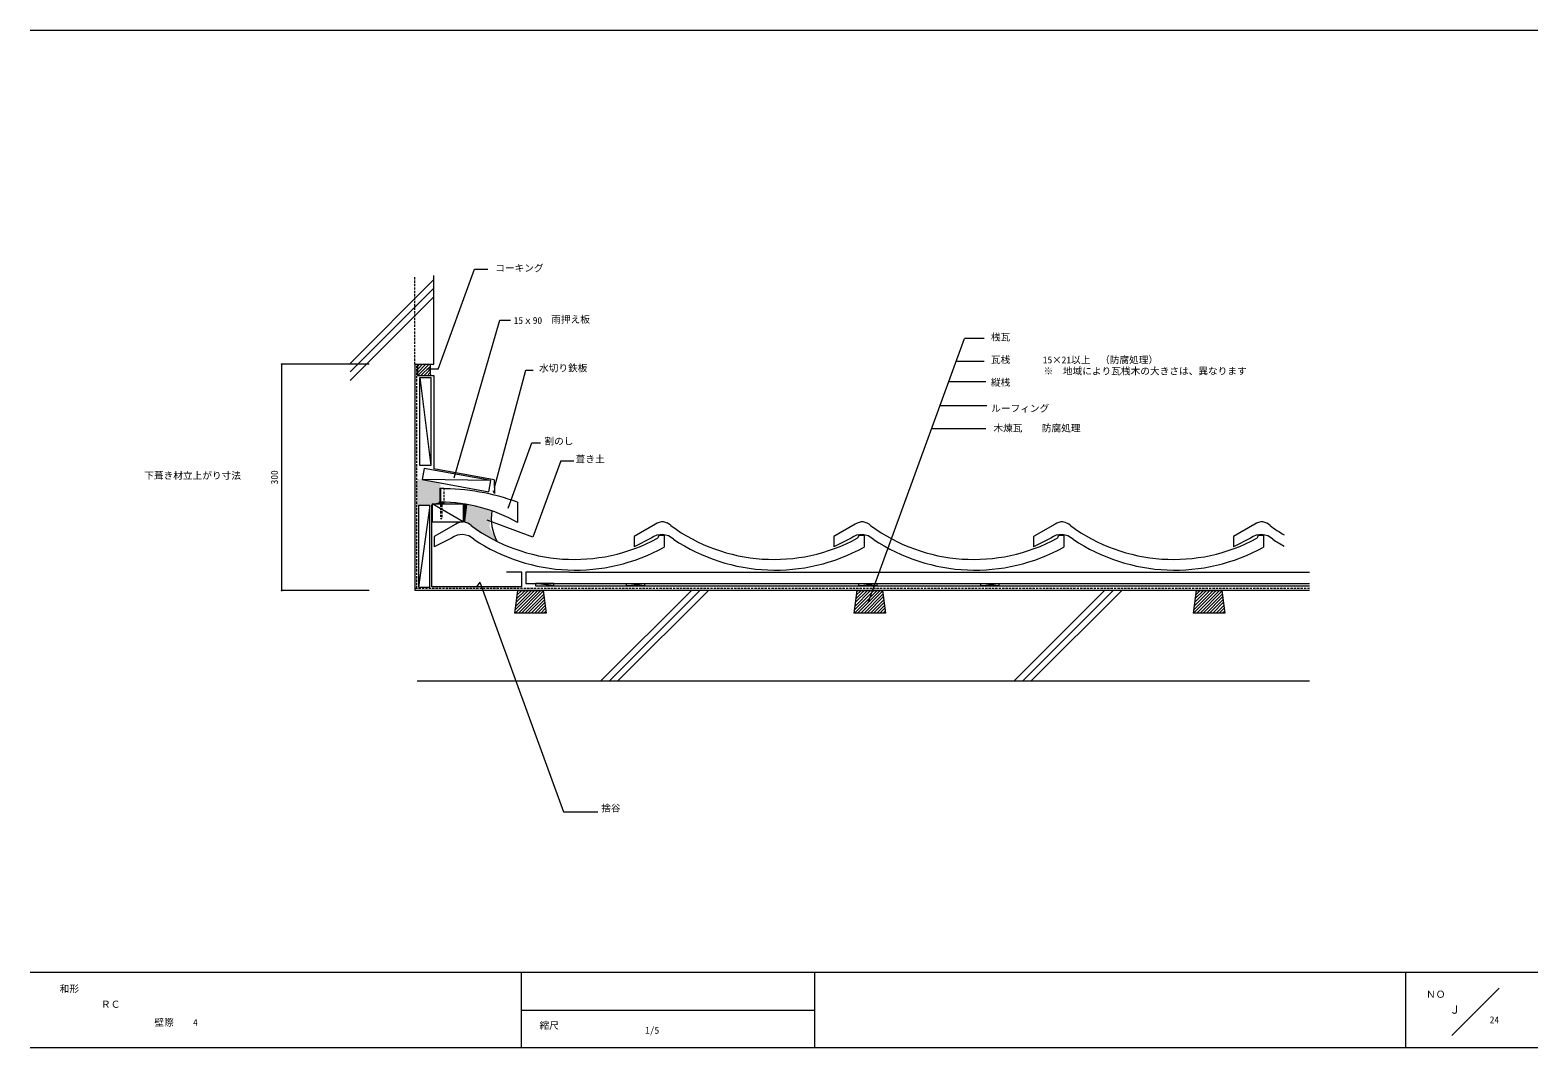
# Model space of a CAD drawing. Units: millimetres, scale not verified. Extents: x -203 to 197, y -138 to 132.
import ezdxf
from ezdxf.enums import TextEntityAlignment as Align

# ---------------------------------------------------------------- set-up
doc = ezdxf.new("R2010")
doc.units = ezdxf.units.MM
doc.header["$LTSCALE"] = 0.5
doc.header["$PDMODE"] = 32
doc.header["$PDSIZE"] = 0.25
doc.linetypes.add('DASHED1', pattern=[1.8, 1.2, -0.6])
for name, color, linetype, lineweight in [('0-0', 5, 'Continuous', 18), ('1-0', 3, 'Continuous', 18), ('1-1', 7, 'Continuous', 18), ('1-2', 7, 'Continuous', 18), ('1-3', 7, 'Continuous', 18), ('1-4', 8, 'Continuous', 18)]:
    doc.layers.add(name, color=color, linetype=linetype, lineweight=lineweight)
doc.layers.add('1-5_ADD_LINE', color=8, linetype='Continuous')
doc.styles.add('ＭＳ ゴシック', font='')
doc.styles.get('ＭＳ ゴシック').set_extended_font_data('MS Gothic')

msp = doc.modelspace()

# ---------------------------------------------------------------- linework, layer by layer
at = {"layer": '0-0'}
for p, q in [((-203.2432, 131.6351), (196.7568, 131.6351)), ((196.7568, -118.3649), (-203.2433, -118.3649)), ((-72.973, -118.3649), (-72.973, -138.3649)), ((4.8649, -118.3649), (4.8649, -138.3649)), ((161.7568, -138.3649), (161.7568, -118.3649)), ((186.4865, -122.5541), (173.9189, -135.1216)), ((-72.973, -128.3649), (4.8649, -128.3649)), ((196.7568, -138.3649), (-203.2432, -138.3649))]:
    msp.add_line(p, q, dxfattribs=at)
at = {"layer": '1-0', "color": 7}
msp.add_line((-99.2454, 12.4124), (-81.5399, 9.1694), dxfattribs=at)
at = {"layer": '1-0'}
for p, q in [((-73.9052, 6.4026), (-73.9052, 1.0026)), ((-90.3447, 0.552), (-96.0164, -2.6729)), ((-37.3448, 0.5521), (-43.0164, -2.6729)), ((68.6553, 0.552), (62.9837, -2.6729)), ((-96.0164, -2.6729), (-96.0164, -5.4729)), ((-91.4439, -3.1042), (-96.0164, -5.4729)), ((-43.0164, -2.6729), (-43.0164, -5.4729)), ((-38.4439, -3.1042), (-43.0164, -5.4729)), ((-36.4058, -2.3301), (-35.0163, -2.3301)), ((-35.0163, -2.3301), (-35.0163, -5.5114)), ((-35.0163, -2.3301), (-35.0163, -5.5114)), ((14.5561, -3.1042), (9.9837, -5.4729)), ((16.5942, -2.3301), (17.9837, -2.3301)), ((17.9837, -2.3301), (17.9837, -5.5114)), ((17.9837, -2.3301), (17.9837, -5.5114)), ((17.9837, -2.3301), (17.9837, -5.5114)), ((62.9837, -2.6729), (62.9837, -5.4729)), ((67.5561, -3.1042), (62.9837, -5.4729)), ((69.5942, -2.3301), (70.9837, -2.3301)), ((70.9837, -2.3301), (70.9837, -5.5114)), ((70.9837, -2.3301), (70.9837, -5.5114)), ((120.5561, -3.1042), (115.9837, -5.4729)), ((122.5942, -2.3301), (123.9837, -2.3301)), ((123.9837, -2.3301), (123.9837, -5.5114)), ((123.9837, -2.3301), (123.9837, -5.5114))]:
    msp.add_line(p, q, dxfattribs=at)
for points in [[(15.6553, 0.552), (9.9837, -2.6729), (9.9837, -5.4729)], [(121.6553, 0.552), (115.9837, -2.6729), (115.9837, -5.4729)], [(16.5943, -2.3301), (17.9837, -2.3301), (17.9837, -5.5114)]]:
    msp.add_lwpolyline(points, dxfattribs=at)
for centre, radius, start, end in [((-94.4052, -50.1654), 60.168, 70.07971, 90), ((-94.4052, -35.2094), 41.612, 60.48535, 90), ((-88.5049, -1.8964), 3.0627, 42.69055, 126.92075), ((-58.8837, 37.492), 46.2741, 233.73811, 298.51938), ((-35.5049, -1.8964), 3.0627, 42.69055, 126.92075), ((-5.8837, 37.492), 46.2741, 233.73811, 298.51938), ((17.4952, -1.8964), 3.0627, 42.69055, 126.92075), ((47.1164, 37.492), 46.2741, 233.73811, 298.51938), ((70.4952, -1.8964), 3.0627, 42.69055, 126.92075), ((100.1164, 37.492), 46.2741, 233.73811, 298.51938), ((123.4952, -1.8964), 3.0627, 42.69055, 126.92075), ((153.1164, 37.492), 46.2741, 233.73811, 239.19131), ((-88.6916, -6.8228), 4.6263, 47.12305, 126.50717), ((-58.5768, 36.9313), 48.5435, 236.25316, 299.03502), ((-35.6916, -6.8228), 4.6263, 47.12305, 126.50717), ((-37.4457, -2.3595), 1.0402, 309.08185, 1.61447), ((-5.5767, 36.9313), 48.5435, 236.25316, 299.03502), ((17.3085, -6.8228), 4.6263, 47.12305, 126.50717), ((15.5543, -2.3595), 1.0402, 309.08185, 1.61447), ((15.5544, -2.3595), 1.0402, 309.08185, 1.61447), ((47.4233, 36.9313), 48.5435, 236.25316, 299.03502), ((70.3085, -6.8228), 4.6263, 47.12305, 126.50717), ((68.5543, -2.3595), 1.0402, 309.08185, 1.61447), ((100.4233, 36.9313), 48.5435, 236.25316, 299.03502), ((123.3085, -6.8228), 4.6263, 47.12305, 126.50717), ((121.5544, -2.3595), 1.0402, 309.08185, 1.61447), ((153.4233, 36.9313), 48.5435, 236.25316, 240.35988)]:
    msp.add_arc(centre, radius, start, end, dxfattribs=at)
at = {"layer": '1-1'}
for p, q in [((-96.1441, 65.4474), (-118.3784, 43.2131)), ((-96.1441, 63.1846), (-118.3784, 40.9503)), ((-96.1441, 60.9219), (-118.3784, 38.6876)), ((-101.1441, 42.9993), (-101.1441, -17.0007)), ((-100.4271, 40.8346), (-98.2624, 42.9993)), ((-100.4271, 41.6831), (-99.1109, 42.9993)), ((-100.4271, 42.5316), (-99.9595, 42.9993)), ((-100.4139, 39.9993), (-97.4139, 42.9993)), ((-99.5654, 39.9993), (-97.1321, 42.4325)), ((-98.7168, 39.9993), (-97.1433, 41.5729)), ((-94.9791, 41.6641), (-98.0392, 41.6641)), ((-97.8683, 39.9993), (-97.103, 40.7646)), ((-99.8993, 39.4438), (-96.8992, 39.4438)), ((-99.8993, 16.127), (-99.8993, 39.4438)), ((-99.8993, 39.4438), (-96.8992, 16.127)), ((-97.0198, 39.9993), (-97.0192, 39.9999)), ((-80.9994, 12.1203), (-99.2454, 12.4124)), ((-94.5766, 10.1558), (-94.5766, 6.3475)), ((-94.5766, 10.1558), (-93.5048, 10.1558)), ((-97.183, 5.5317), (-100.183, -16.1516)), ((-96.6115, 5.9322), (-96.6115, 1.2144)), ((-88.3393, 1.2144), (-96.6115, 5.9322)), ((-94.8011, 6.3021), (-94.8011, 6.0021)), ((-94.4011, 6.0021), (-94.4011, 5.7823)), ((-94.0011, 6.0021), (-94.0011, 5.7823)), ((-96.6115, 1.2144), (-88.3393, 1.2144)), ((-71.7069, -12.1735), (-71.7069, -15.1735)), ((-60.1731, -12.1735), (-71.7069, -12.1735)), ((-71.7069, -15.1735), (136.2162, -15.1735)), ((-64.35, -15.7736), (-69.1499, -15.1736)), ((-69.1499, -15.7736), (136.2162, -15.7736)), ((-60.1731, -12.1735), (136.2162, -12.1735)), ((-45.0314, -15.7736), (-40.2314, -15.1736)), ((16.6086, -15.7736), (21.4086, -15.1736)), ((48.9897, -15.7736), (53.7897, -15.1736)), ((136.2162, -17.0007), (-101.1441, -17.0007)), ((-100.183, -16.1516), (-97.183, -16.1516)), ((-73.9263, -17.0007), (-74.7263, -23.0007)), ((-74.6209, -22.2101), (-69.4116, -17.0007)), ((-74.563, -23.0007), (-68.563, -17.0007)), ((-74.4904, -21.231), (-70.2601, -17.0007)), ((-74.3598, -20.252), (-71.1086, -17.0007)), ((-74.2293, -19.2729), (-71.9571, -17.0007)), ((-74.0988, -18.2938), (-72.8057, -17.0007)), ((-73.9682, -17.3148), (-73.6542, -17.0007)), ((-73.7145, -23.0007), (-67.7145, -17.0007)), ((-72.866, -23.0007), (-67.0957, -17.2305)), ((-72.0174, -23.0007), (-66.9959, -17.9792)), ((-71.1689, -23.0007), (-66.8961, -18.7279)), ((-70.3204, -23.0007), (-66.7962, -19.4766)), ((-27.8252, -17.0007), (-51.8252, -41.0007)), ((-25.5625, -17.0007), (-49.5625, -41.0007)), ((-23.2997, -17.0007), (-47.2997, -41.0007)), ((16.0736, -17.0007), (15.2736, -23.0007)), ((15.3791, -22.2101), (20.5884, -17.0007)), ((15.437, -23.0007), (21.4369, -17.0007)), ((15.5096, -21.231), (19.7399, -17.0007)), ((15.6402, -20.252), (18.8914, -17.0007)), ((15.7707, -19.2729), (18.0429, -17.0007)), ((15.9012, -18.2938), (17.1943, -17.0007)), ((16.0318, -17.3148), (16.3458, -17.0007)), ((16.2855, -23.0007), (22.2855, -17.0007)), ((17.134, -23.0007), (22.9043, -17.2305)), ((17.9825, -23.0007), (23.0041, -17.9792)), ((18.8311, -23.0007), (23.1039, -18.7279)), ((19.6796, -23.0007), (23.2037, -19.4766)), ((81.8261, -17.0007), (57.8261, -41.0007)), ((84.0889, -17.0007), (60.0889, -41.0007)), ((86.3516, -17.0007), (62.3516, -41.0007)), ((106.0736, -17.0007), (105.2736, -23.0007)), ((105.3791, -22.2101), (110.5884, -17.0007)), ((105.437, -23.0007), (111.4369, -17.0007)), ((105.5096, -21.231), (109.7399, -17.0007)), ((105.6402, -20.252), (108.8914, -17.0007)), ((105.7707, -19.2729), (108.0429, -17.0007)), ((105.9012, -18.2938), (107.1943, -17.0007)), ((106.0318, -17.3148), (106.3458, -17.0007)), ((106.2855, -23.0007), (112.2855, -17.0007)), ((107.134, -23.0007), (112.9043, -17.2305)), ((107.9825, -23.0007), (113.0041, -17.9792)), ((108.8311, -23.0007), (113.1039, -18.7279)), ((109.6796, -23.0007), (113.2037, -19.4766)), ((-66.3264, -23.0007), (-74.7263, -23.0007)), ((-69.4719, -23.0007), (-66.6964, -20.2253)), ((-68.6233, -23.0007), (-66.5966, -20.974)), ((-67.7748, -23.0007), (-66.4968, -21.7227)), ((-66.9263, -23.0007), (-66.3969, -22.4714)), ((23.6736, -23.0007), (15.2736, -23.0007)), ((20.5281, -23.0007), (23.3036, -20.2253)), ((21.3766, -23.0007), (23.4034, -20.974)), ((22.2252, -23.0007), (23.5032, -21.7227)), ((23.0737, -23.0007), (23.6031, -22.4714)), ((113.6736, -23.0007), (105.2736, -23.0007)), ((110.5281, -23.0007), (113.3036, -20.2253)), ((111.3766, -23.0007), (113.4034, -20.974)), ((112.2252, -23.0007), (113.5032, -21.7227)), ((113.0737, -23.0007), (113.6031, -22.4714)), ((-100.5405, -41.0007), (136.2162, -41.0007))]:
    msp.add_line(p, q, dxfattribs=at)
at = {"layer": '1-1', "linetype": 'DASHED1'}
for p, q in [((-101.1441, 42.9993), (-101.1441, 66.2597)), ((-93.5048, 10.1558), (-93.5048, 6.3475)), ((-94.4011, 5.7823), (-94.4011, 2.2836)), ((-94.4011, 2.2836), (-94.2011, 1.908))]:
    msp.add_line(p, q, dxfattribs=at)
at = {"layer": '1-1', "color": 3, "linetype": 'DASHED1'}
for p, q in [((-100.6796, -16.5014), (-100.6796, 42.9993)), ((136.2162, -16.5014), (-101.1441, -16.5014))]:
    msp.add_line(p, q, dxfattribs=at)
at = {"layer": '1-1', "color": 3}
for p, q in [((-100.4271, 39.9993), (-96.1441, 39.9993)), ((-96.1441, 39.9993), (-96.1441, 15.2828)), ((-80.1156, 12.3469), (-96.1441, 15.2828)), ((-80.1156, 12.3469), (-80.006, 8.7311)), ((-96.6768, -16.0263), (-96.6768, 5.6569)), ((-72.762, -16.0263), (-96.6768, -16.0263))]:
    msp.add_line(p, q, dxfattribs=at)
at = {"layer": '1-1'}
for points in [[(-101.1441, 42.9993), (-96.1441, 42.9993), (-96.1441, 66.5104)], [(-96.8992, 39.4438), (-96.8992, 16.127), (-99.8993, 16.127)], [(-81.5399, 9.1694), (-80.9994, 12.1203), (-98.7049, 15.3633), (-99.2454, 12.4124)], [(-97.183, -16.1516), (-97.183, 5.5317), (-100.183, 5.5317), (-100.183, -16.1516)], [(-96.6115, 5.9322), (-88.3393, 5.9322), (-88.3393, 1.2144)], [(-94.8011, 6.0021), (-93.6011, 6.0021), (-93.6011, 6.3021), (-94.8011, 6.3021)], [(-94.5766, 6.3475), (-93.5148, 6.3475), (-93.5048, 6.3475), (-93.5048, 5.9965), (-94.612, 5.9965)], [(-73.9263, -17.0007), (-67.1264, -17.0007), (-66.3264, -23.0007)], [(16.0736, -17.0007), (22.8736, -17.0007), (23.6736, -23.0007)], [(106.0736, -17.0007), (112.8736, -17.0007), (113.6736, -23.0007)]]:
    msp.add_lwpolyline(points, dxfattribs=at)
at = {"layer": '1-1', "linetype": 'DASHED1'}
msp.add_lwpolyline([(-94.0011, 5.7823), (-94.0011, 2.2836), (-94.2011, 1.908)], dxfattribs=at)
at = {"layer": '1-1', "color": 3}
msp.add_lwpolyline([(-72.762, -16.0263), (-72.762, -12.1735), (-76.8707, -12.1735)], dxfattribs=at)
at = {"layer": '1-1'}
for points in [[(-64.35, -15.7736), (-64.35, -15.1736), (-69.1499, -15.1736), (-69.1499, -15.7736)], [(-45.0314, -15.7736), (-45.0314, -15.1736), (-40.2314, -15.1736), (-40.2314, -15.7736)], [(16.6086, -15.7736), (16.6086, -15.1736), (21.4086, -15.1736), (21.4086, -15.7736)], [(48.9897, -15.7736), (48.9897, -15.1736), (53.7897, -15.1736), (53.7897, -15.7736)]]:
    msp.add_lwpolyline(points, close=True, dxfattribs=at)
at = {"layer": '1-1', "color": 3}
msp.add_arc((-83.8527, 41.8301), 13.293, 174.95413, 187.91643, dxfattribs=at)
at = {"layer": '1-2'}
for p, q in [((-136.4801, -17.0007), (-136.4801, 42.9993)), ((-113.304, 42.9993), (-136.4801, 42.9993)), ((-113.304, -17.0007), (-136.4801, -17.0007))]:
    msp.add_line(p, q, dxfattribs=at)
at = {"layer": '1-2', "color": 3}
for p, q in [((-100.4271, 39.9993), (-100.4271, 42.9993)), ((-94.4052, 10.0026), (-94.4052, 6.4026)), ((-80.006, 8.7311), (-80.4201, 9.3796))]:
    msp.add_line(p, q, dxfattribs=at)
at = {"layer": '1-2'}
for p in [(-136.4801, 42.9993), (-136.4801, -17.0007)]:
    msp.add_point(p, dxfattribs=at)
at = {"layer": '1-3'}
for p, q in [((-94.9791, 41.6641), (-85.3178, 68.2085)), ((-85.3178, 68.2085), (-81.7976, 68.2085)), ((-90.7883, 12.8332), (-78.5936, 54.6547)), ((-78.5936, 54.6547), (-75.7965, 54.6547)), ((19.1823, -20.0783), (44.6243, 49.8231)), ((49.832, 49.8231), (44.6243, 49.8231)), ((-80.0338, 10.3178), (-71.7364, 41.4317)), ((-71.7364, 41.4317), (-69.7526, 41.4317)), ((49.832, 43.7185), (42.4024, 43.7185)), ((50.3016, 38.3183), (40.4369, 38.3183)), ((50.5364, 31.979), (38.1296, 31.979)), ((50.3016, 25.8744), (35.9077, 25.8744)), ((-62.4906, 17.3719), (-69.8644, -2.8876)), ((-62.4906, 17.3719), (-58.96, 17.3719)), ((-83.9066, -14.7914), (-84.848, -16.0819)), ((-83.9066, -14.7914), (-61.7111, -75.7731)), ((-61.7111, -75.7731), (-52.6576, -75.7731))]:
    msp.add_line(p, q, dxfattribs=at)
msp.add_lwpolyline([(-76.4591, 4.8038), (-70.1323, 22.1867), (-67.8099, 22.1867)], dxfattribs=at)
at = {"layer": '1-4', "color": 7}
msp.add_line((-69.8644, -2.8876), (-81.9599, 1.619), dxfattribs=at)
at = {"layer": '1-4', "color": 1}
msp.add_arc((-67.3862, 2.1314), 13.5256, 171.61269, 206.73067, dxfattribs=at)
at = {"layer": '1-4'}
for points in [[(-94.4052, 11.5259), (-99.2454, 12.4124), (-100.6796, 12.5809)], [(-94.4052, 11.5259), (-100.6796, 12.5809), (-100.6796, 5.5317)], [(-94.4052, 11.5259), (-100.6796, 5.5317), (-97.183, 5.5317)], [(-80.7672, 4.1043), (-86.664, 0.564), (-86.3593, 0.2924)], [(-86.3593, 0.2924), (-81.3915, -0.1299), (-80.7672, 4.1043)], [(-86.3593, 0.2924), (-86.2537, 0.1803), (-85.8624, -0.0985)], [(-86.3593, 0.2924), (-85.8624, -0.0985), (-85.4584, -0.39)], [(-86.3593, 0.2924), (-85.4584, -0.39), (-85.0609, -0.6549)], [(-86.3593, 0.2924), (-85.0609, -0.6549), (-84.5773, -0.9795)], [(-86.3593, 0.2924), (-84.5773, -0.9795), (-83.0095, -1.9908)], [(-86.3593, 0.2924), (-83.0095, -1.9908), (-82.474, -2.3223)], [(-86.3593, 0.2924), (-82.474, -2.3223), (-82.0235, -2.5773)], [(-86.3593, 0.2924), (-82.0235, -2.5773), (-81.2755, -2.9939)], [(-86.3593, 0.2924), (-81.2755, -2.9939), (-80.6124, -3.3339)], [(-86.3593, 0.2924), (-80.6124, -3.3339), (-80.0429, -3.6399)], [(-86.3593, 0.2924), (-80.0429, -3.6399), (-79.4664, -3.9524)], [(-86.3593, 0.2924), (-79.4664, -3.9524), (-81.3915, -0.1299)]]:
    msp.add_solid(points, dxfattribs=at)
at = {"layer": '1-5_ADD_LINE'}
for points in [[(-94.4052, 11.5259), (-97.183, 5.5317), (-96.6115, 5.9322)], [(-96.6115, 5.9322), (-94.8011, 6.3021), (-94.4052, 11.5259)], [(-94.4052, 11.5259), (-94.8011, 6.3021), (-94.4052, 6.3021)], [(-96.6115, 5.9322), (-94.8011, 5.9322), (-94.8011, 6.3021)], [(-88.3393, 1.2144), (-87.8305, 1.105), (-88.3393, 5.9322), (-87.2575, 5.7862)], [(-87.8305, 1.105), (-81.8821, 4.4706), (-87.2575, 5.7862), (-85.6029, 5.4634)], [(-87.8305, 1.105), (-87.5157, 1.0162), (-81.8821, 4.4706), (-80.7672, 4.1043)], [(-87.5157, 1.0162), (-87.1283, 0.8467), (-80.7672, 4.1043)], [(-86.9104, 0.7256), (-80.7672, 4.1043), (-87.1283, 0.8467)], [(-86.9104, 0.7256), (-86.664, 0.564), (-80.7672, 4.1043)], [(-81.8821, 4.4706), (-83.4398, 4.9387), (-85.6029, 5.4634), (-84.8684, 5.2939)]]:
    msp.add_solid(points, dxfattribs=at)

# ---------------------------------------------------------------- texts
at = {"layer": '0-0', "color": 7, "style": 'ＭＳ ゴシック'}
for s, height, p in [('和形', 1.833, (-195.4054, -124.1757)), ('ＮＯ', 1.833, (167.1021, -125.6345)), ('Ｊ', 2.199, (173.238, -129.9766)), ('縮尺', 1.833, (-68.1081, -133.9054))]:
    msp.add_text(s, height=height, dxfattribs=at).set_placement(p, align=Align.BOTTOM_LEFT)
at = {"layer": '1-0', "color": 7, "style": 'ＭＳ ゴシック'}
msp.add_text('1/5', height=1.833, dxfattribs=at).set_placement((-40.0932, -135.1819), align=Align.BOTTOM_LEFT)
at = {"layer": '1-1', "style": 'ＭＳ ゴシック'}
for s, p in [('コーキング', (-79.8586, 67.045)), ('15×21以上\u3000（防腐処理）', (65.4283, 42.683)), ('ルーフィング', (51.7322, 29.8283)), ('木煉瓦\u3000\u3000防腐処理', (52.327, 24.5784)), ('葺き土', (-58.5021, 16.3626)), ('下葺き材立上がり寸法', (-172.9719, 11.9936)), ('ＲＣ', (-184.4438, -128.2884)), ('24', (183.9946, -132.3973))]:
    msp.add_text(s, height=1.833, dxfattribs=at).set_placement(p, align=Align.BOTTOM_LEFT)
at = {"layer": '1-2', "style": 'ＭＳ ゴシック'}
msp.add_text('300', height=1.833, rotation=90, dxfattribs=at).set_placement((-136.9801, 11.1243), align=Align.BOTTOM_LEFT)
at = {"layer": '1-3', "style": 'ＭＳ ゴシック'}
for s, p in [('雨押え板', (-64.9867, 53.4222)), ('15ｘ90', (-74.9598, 53.1481)), ('桟瓦', (51.6696, 48.7164)), ('瓦桟', (51.6696, 42.7164)), ('水切り鉄板', (-68.2255, 40.5136)), ('※\u3000地域により瓦桟木の大きさは、異なります', (65.6219, 39.7144)), ('縦桟', (51.6696, 36.7164)), ('割のし', (-66.7949, 21.1101)), ('捨谷', (-51.7369, -76.2549)), ('壁際\u3000\u30004', (-170.2781, -133.1048))]:
    msp.add_text(s, height=1.833, dxfattribs=at).set_placement(p, align=Align.BOTTOM_LEFT)

doc.saveas('drawing.dxf')
